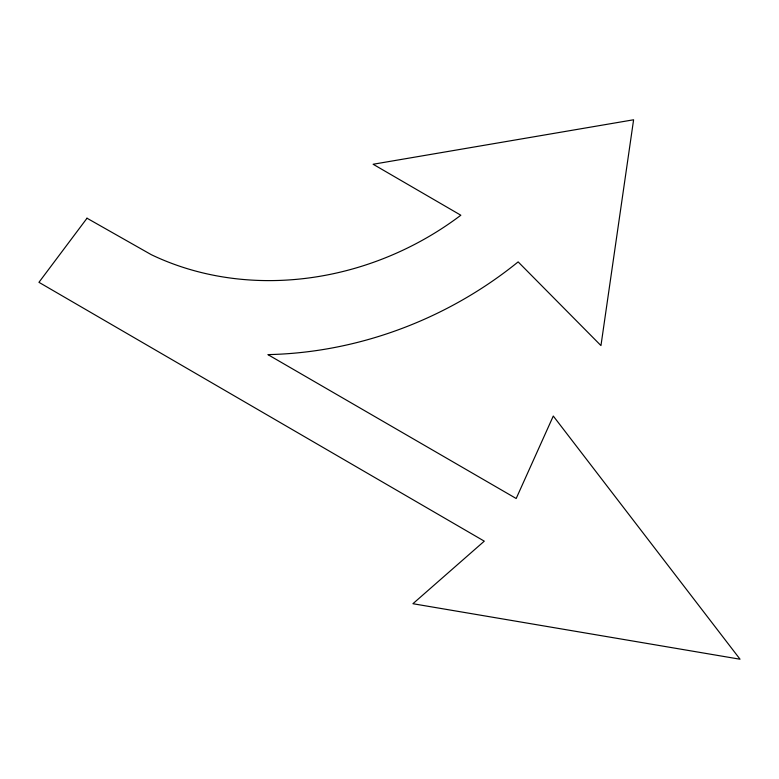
<?xml version="1.0" encoding="UTF-8"?>
<svg xmlns="http://www.w3.org/2000/svg" width="779" height="779" viewBox="0 0 779 779"><rect width="100%" height="100%" fill="white"/><g stroke="black" fill="none" stroke-linecap="round" stroke-linejoin="round"><path stroke-width="1.17" d="M87.024 218.227L38.95 282.319L484.285 541.162L412.919 603.715L740.05 659.219L553.285 416.035L516.185 498.502L267.908 354.611A367.289 320.296 -27.5 0 0 518.142 261.89L600.96 345.584L633.6 119.781L373.131 164.252L460.837 215.228A285.056 248.589 -27.5 0 1 151.262 254.665L86.927 218.169"/></g></svg>
